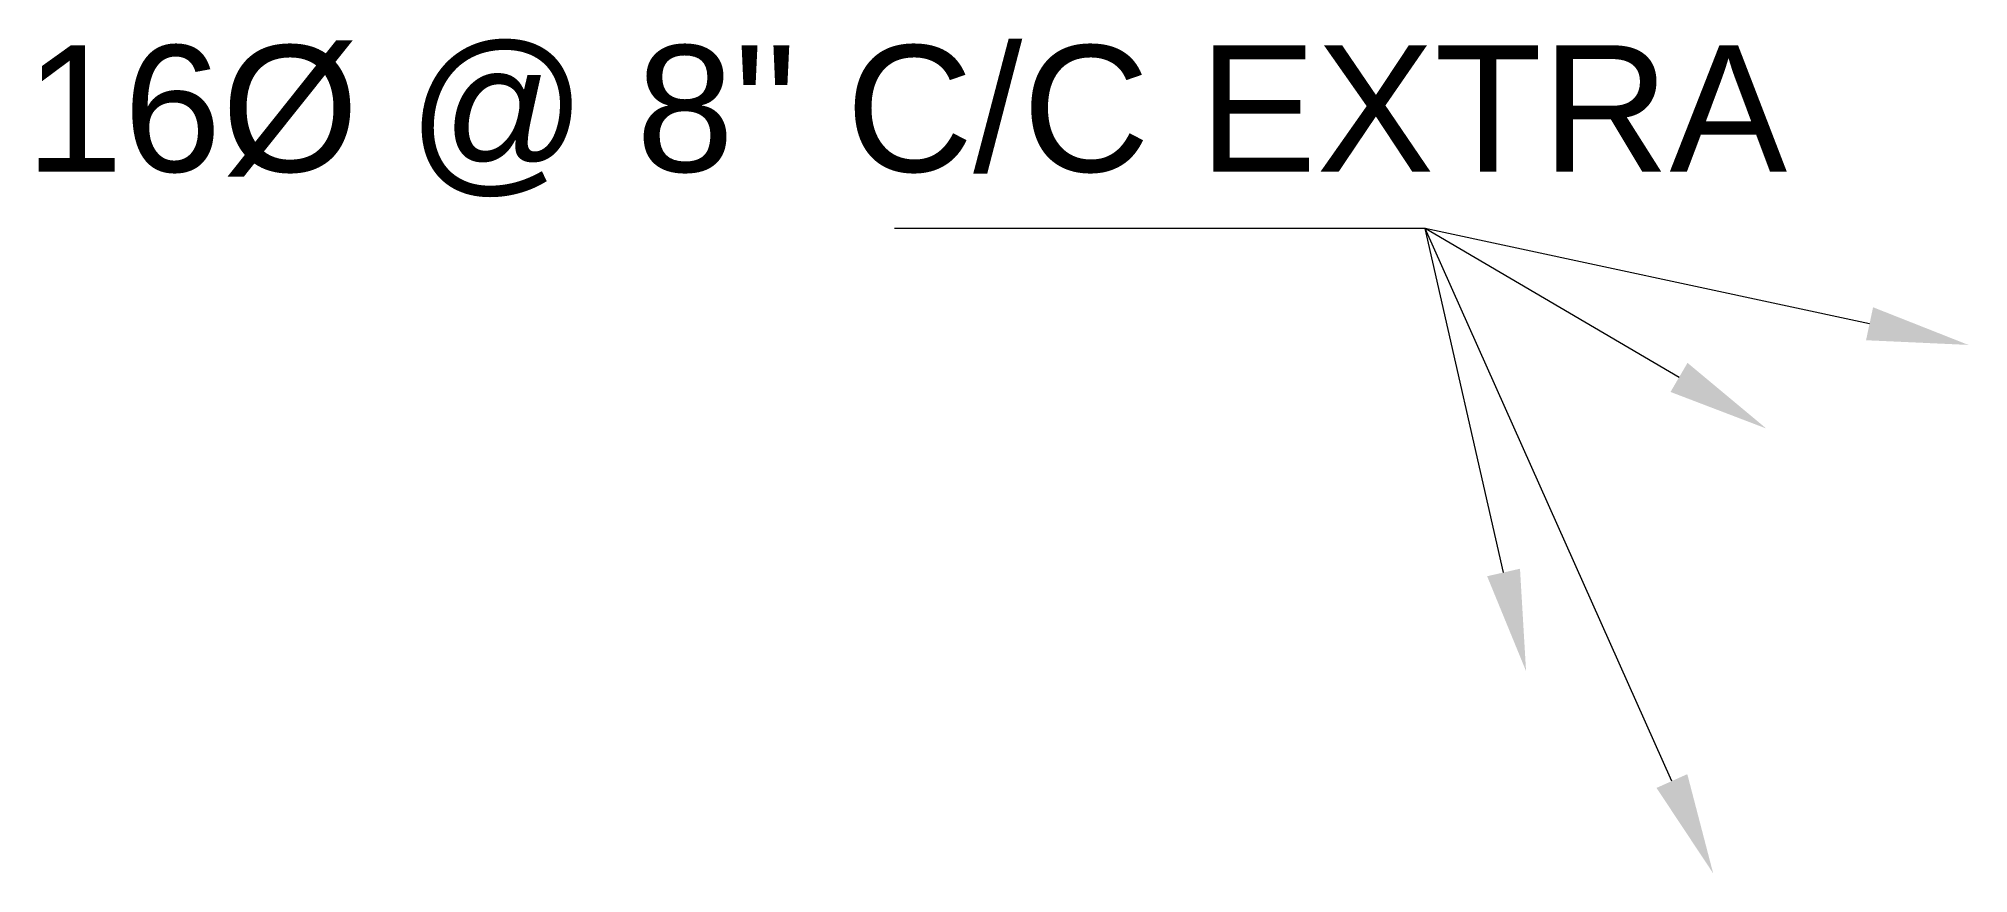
# Model space of a CAD drawing. Header units: inches. Extents: x 57837 to 133168, y 6972 to 27776.
# Drawn here: x 133091.6 to 133168, y 27660.3 to 27693.3 of the extents above.
import ezdxf

# ---------------------------------------------------------------- set-up
doc = ezdxf.new("R2010")
doc.units = ezdxf.units.IN
doc.header["$MEASUREMENT"] = 0
doc.layers.add('DIM', color=2, linetype='Continuous', lineweight=13)
doc.layers.add('text', color=255, linetype='Continuous')
doc.styles.add('Arial', font='arial.ttf', dxfattribs={"height": 6.5})

msp = doc.modelspace()

# ---------------------------------------------------------------- linework, layer by layer
at = {"layer": 'DIM', "lineweight": 13}
for p, q in [((133146.5, 27685.816), (133125.5, 27685.816)), ((133146.5, 27685.816), (133125.5, 27685.816)), ((133146.5, 27685.816), (133125.5, 27685.816)), ((133146.5, 27685.816), (133125.5, 27685.816)), ((133156.267, 27663.968), (133146.5, 27685.816)), ((133164.089, 27682.052), (133146.5, 27685.816)), ((133149.605, 27672.216), (133146.5, 27685.816)), ((133156.549, 27679.93), (133146.5, 27685.816))]:
    msp.add_line(p, q, dxfattribs=at)
for points in [[(133164.228, 27682.704), (133168, 27681.215), (133163.949, 27681.4)], [(133156.885, 27680.505), (133160, 27677.909), (133156.212, 27679.355)], [(133150.255, 27672.364), (133150.495, 27668.316), (133148.955, 27672.067)], [(133156.876, 27664.24), (133157.9, 27660.316), (133155.658, 27663.696)]]:
    msp.add_solid(points, dxfattribs=at)

# ---------------------------------------------------------------- texts
at = {"layer": 'text', "color": 3, "style": 'Arial'}
msp.add_text('16Ø @ 8" C/C EXTRA', height=5, rotation=360, dxfattribs=at).set_placement((133091.1, 27688.062))

doc.saveas('drawing.dxf')
